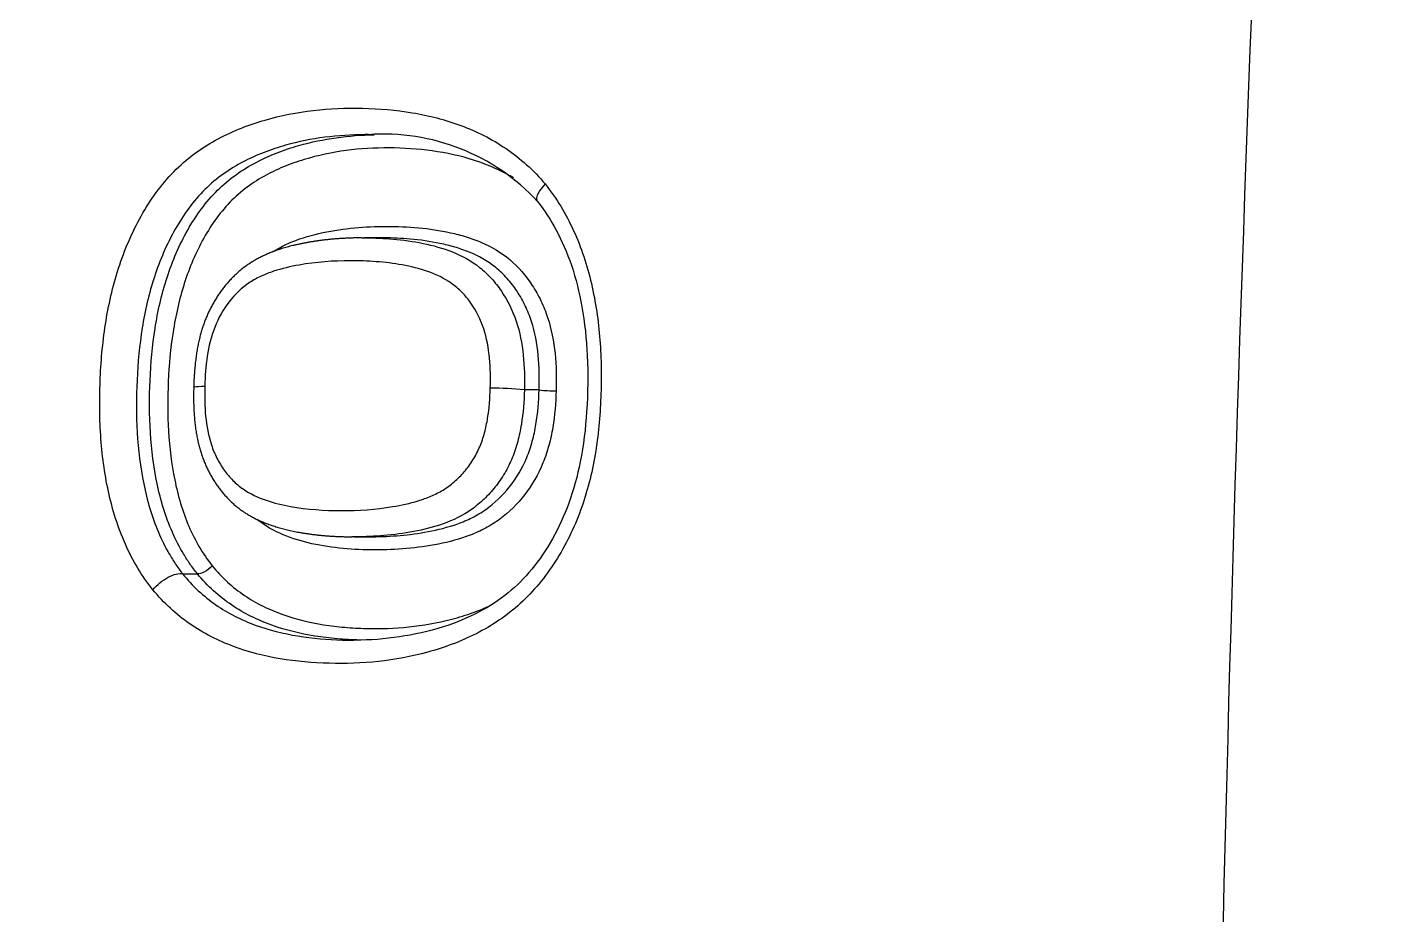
# Model space of a CAD drawing. Header units: millimetres. Extents: x 976 to 9349, y -1578 to 2211.
# Drawn here: x 5085.939 to 5086.494, y 129.745 to 130.104 of the extents above; entities that cross this region are included whole.
import ezdxf

# ---------------------------------------------------------------- set-up
doc = ezdxf.new("R2010")
doc.units = ezdxf.units.MM
doc.layers.add('Wbudowane', color=175, linetype='Continuous')

# ---------------------------------------------------------------- blocks, each defined once
blk = doc.blocks.new('Z$W@#9123')
for p, q in [((18.98380642573056, 38.55602713871872), (18.98380732838399, 38.55002940911322)), ((18.92214620036737, 38.49171042107446), (18.92214620036737, 38.48486524652958)), ((19.0433316043472, 38.48091134502261), (19.0433316043472, 38.48689828530837)), ((19.05830775396987, 38.41144294004653), (19.05830775396987, 38.4174169053756))]:
    blk.add_line(p, q)
for centre, radius, start, end in [((19.78939706804675, 63.70410897228817), 24.87773743910442, 265.8277636352948, 270.163908226174), ((18.92687774602513, 38.5622557698498), 0.05726840681195727, 353.7560400807669, 0.653545541610248), ((18.96511784099386, 38.49292464370751), 0.08502767475796667, 132.7710091518224, 184.154571587816), ((19.09620661290757, 38.53765753306743), 0.1130781255512665, 173.7186950693292, 180.7372680701547)]:
    blk.add_arc(centre, radius, start, end)
for points, knots in [([(18.90030441573498, 38.55843285995911), (18.90316314421887, 38.56071916630685), (18.90618158199715, 38.56282585008012), (18.91252763687078, 38.56668968882263), (18.91584826295986, 38.56843968118847), (18.92604281692655, 38.57309934543491), (18.93321161479565, 38.57546305276151), (18.9444257711362, 38.57808540602218), (18.94823285551257, 38.57880126249142), (18.95584914414258, 38.57993481410585), (18.95967600261287, 38.58035683551907), (18.97120536668046, 38.58124559792441), (18.97895626102445, 38.58133807191348), (18.99456135465499, 38.58072701095125), (19.00231974872281, 38.58002441700341), (19.01378041226855, 38.57808342017711), (19.01757425378059, 38.57728820703824), (19.02509933334522, 38.57534607306366), (19.02885236886658, 38.57419070326546), (19.03982495276853, 38.57017009639685), (19.0467335408573, 38.56679501777262), (19.05642554274476, 38.56059098401988), (19.05949666119284, 38.55835588183004), (19.06523535199841, 38.55359071073508), (19.06791467727356, 38.55105335059807), (19.07285794761117, 38.54564156425204), (19.07513084759472, 38.54274314753434), (19.0792168148335, 38.5367254313237), (19.081017511548, 38.53363381854115), (19.08422173150984, 38.52731775136931), (19.08562486690937, 38.52409315738669), (19.08809618528704, 38.51753473894314), (19.08916587162099, 38.514190395166), (19.09372624996803, 38.49753079747029), (19.09496753979573, 38.48418572830656), (19.09442844079047, 38.46422793262218), (19.09385716815842, 38.45755454050482), (19.0916774156903, 38.44455440941647), (19.09007408732788, 38.43819753009893), (19.08661884641776, 38.42893540181603), (19.08528237854841, 38.42587800601927), (19.08222802960574, 38.41994538023209), (19.08052207752831, 38.41708916909624), (19.0748251984329, 38.4088710860085), (19.07025981672325, 38.40385727115176), (19.06477486562045, 38.39938224899333)], [0, 0, 0, 0, 0.03125000000000152, 0.03125000000000152, 0.06250000000000304, 0.06250000000000304, 0.1250000000000049, 0.1250000000000049, 0.1562500000000049, 0.1562500000000049, 0.1875000000000049, 0.1875000000000049, 0.2500000000000051, 0.2500000000000051, 0.3125000000000053, 0.3125000000000053, 0.3437500000000054, 0.3437500000000054, 0.3750000000000056, 0.3750000000000056, 0.4375000000000061, 0.4375000000000061, 0.4687500000000059, 0.4687500000000059, 0.5000000000000058, 0.5000000000000058, 0.5312500000000057, 0.5312500000000057, 0.5625000000000054, 0.5625000000000054, 0.5937500000000053, 0.5937500000000053, 0.6250000000000052, 0.6250000000000052, 0.750000000000003, 0.750000000000003, 0.8125000000000022, 0.8125000000000022, 0.8750000000000013, 0.8750000000000013, 0.9062500000000009, 0.9062500000000009, 0.9375000000000004, 0.9375000000000004, 1, 1, 1, 1]), ([(18.90735212029534, 38.55531953385253), (18.91121971832149, 38.55842619984924), (18.91876590971111, 38.56324568024206), (18.93354858239019, 38.56971416189549), (18.95063600067976, 38.57386553892707), (18.97076215436891, 38.57602082925291), (18.99184287060939, 38.57570604308535), (19.01203045948432, 38.57337598375739), (19.02948267353298, 38.56860180982676), (19.04423181822341, 38.56189364297711), (19.05662614131381, 38.55347344090637), (19.06672571297594, 38.54349435516929), (19.07458187236358, 38.53111747033518), (19.08055553171624, 38.51655714807862), (19.08439384366204, 38.49875300614781), (19.08523035030856, 38.48770342708781), (19.08524451595929, 38.48091222319181)], [0, 0, 0, 0, 0.05872159087706227, 0.1236262684716922, 0.1945286463389998, 0.2741530404543064, 0.3645180483151938, 0.4457233056892417, 0.5146848926283698, 0.578978090994196, 0.6401112619916794, 0.6973927539905683, 0.7588140403607243, 0.8304715123563559, 0.9131181352957957, 1, 1, 1, 1]), ([(19.06477486562045, 38.39938224899333), (19.05924942389396, 38.39491737993126), (19.05309231124568, 38.39123381345939), (19.04300514649384, 38.38674203380856), (19.03947605875908, 38.38541016165277), (19.03229554842511, 38.38311838484606), (19.028644305878, 38.3821543639574), (19.0175323552142, 38.3797312704578), (19.00991463188365, 38.37873727480041), (18.99434926940097, 38.37772028024892), (18.9865930781387, 38.37770800618068), (18.97112905864407, 38.37840952362103), (18.96341933540003, 38.37912407737349), (18.9519047822119, 38.3810130431757), (18.94807496638322, 38.38177933877296), (18.94043540012495, 38.38363882625299), (18.93668069867113, 38.38471967394048), (18.92934709201086, 38.38719400151626), (18.92576149877283, 38.38858738395106), (18.91876368773728, 38.39170934675803), (18.91533612192194, 38.3934467699014), (18.90875333522132, 38.3972665384108), (18.90561804850131, 38.39933512526909), (18.89969460624587, 38.40382764491915), (18.89689790381044, 38.40626191756064), (18.89179131273465, 38.41146433988183), (18.88949432790412, 38.4142195377724), (18.88539048343853, 38.41991210830656), (18.88357160556205, 38.42286199317527), (18.88032303144792, 38.42893929239904), (18.87888718589124, 38.43208445657592), (18.87638258127311, 38.43843454176795), (18.87531297786586, 38.44163346339542), (18.87068515225582, 38.45773074745853), (18.86929066290543, 38.47093773166739), (18.86973569218571, 38.49115445858956), (18.87029944595412, 38.49788478236292), (18.87197402302098, 38.50790451561534), (18.87267474305611, 38.51124470727677), (18.87438525037288, 38.51782382787928), (18.87539407380115, 38.52106425162106), (18.87894041782528, 38.53061439370322), (18.8819900821922, 38.53675578897833), (18.88793385379552, 38.54549705171598), (18.89012645077906, 38.54829934301392), (18.89490376462578, 38.55358945358194), (18.89749617617355, 38.55608890358121), (18.90030441573498, 38.55843285995911)], [0, 0, 0, 0, 0.06250000000000039, 0.06250000000000039, 0.09375000000000021, 0.09375000000000021, 0.125, 0.125, 0.1875000000000005, 0.1875000000000005, 0.2500000000000009, 0.2500000000000009, 0.3125000000000014, 0.3125000000000014, 0.343750000000001, 0.343750000000001, 0.3750000000000006, 0.3750000000000006, 0.4062500000000002, 0.4062500000000002, 0.4374999999999998, 0.4374999999999998, 0.4687499999999993, 0.4687499999999993, 0.4999999999999989, 0.4999999999999989, 0.5312499999999986, 0.5312499999999986, 0.5624999999999981, 0.5624999999999981, 0.5937499999999978, 0.5937499999999978, 0.6249999999999974, 0.6249999999999974, 0.7499999999999954, 0.7499999999999954, 0.8124999999999944, 0.8124999999999944, 0.8437499999999948, 0.8437499999999948, 0.8749999999999951, 0.8749999999999951, 0.9374999999999969, 0.9374999999999969, 0.9687499999999984, 0.9687499999999984, 1, 1, 1, 1]), ([(18.90030441573498, 38.55843285995911), (18.90121331852873, 38.55755877190632), (18.90215217539378, 38.55680015161101), (18.90390069615347, 38.55566470178837), (18.90473142102434, 38.55527367473928), (18.90614594409271, 38.55492139264197), (18.90674061946743, 38.55495565777801), (18.90723530612166, 38.55523626730655), (18.90729496272746, 38.55527646450696), (18.90735105243817, 38.55532097146897)], [0, 0, 0, 0, 0.3178245447373045, 0.3178245447373045, 0.6356490894746091, 0.6356490894746091, 0.9534736342119137, 0.9534736342119137, 1, 1, 1, 1]), ([(18.92782176288324, 38.44793595087344), (18.92742953875904, 38.44855030549184), (18.92705354175376, 38.4491714819967), (18.9255723811421, 38.45175185453513), (18.92460956632578, 38.45374996107648), (18.92209294468438, 38.45984830571456), (18.92090551229518, 38.46406926514214), (18.91819683580081, 38.47686855673305), (18.91751620363499, 38.48545495519966), (18.91750398317754, 38.4984095358609), (18.91766586508407, 38.50274022508597), (18.91847058125165, 38.51142539560351), (18.91911395577887, 38.51576395540769), (18.92052410294275, 38.52217679849264), (18.92107031490104, 38.5243015966555), (18.9223703875237, 38.52851386734233), (18.92312827503963, 38.53060947104291), (18.92576766168037, 38.53671570834149), (18.92801278240586, 38.54056917382377), (18.93393775173683, 38.54761714746633), (18.93746179690834, 38.55066065248502), (18.94340966519206, 38.55453802234501), (18.94552655931295, 38.55572482779644), (18.94990000378169, 38.5578117033067), (18.9521551045421, 38.55871468043961), (18.95912652383146, 38.56099895643069), (18.96409433501509, 38.5619474398743), (18.97404970242633, 38.56296295319771), (18.97908113375945, 38.56305173542523), (18.98414242731758, 38.56290898899897)], [0, 0, 0, 0, 0.01372310936539681, 0.01372310936539681, 0.05660471330603221, 0.05660471330603221, 0.142367921187302, 0.142367921187302, 0.3138943369498412, 0.3138943369498412, 0.3996575448311102, 0.3996575448311102, 0.4854207527123792, 0.4854207527123792, 0.528302356653013, 0.528302356653013, 0.5711839605936465, 0.5711839605936465, 0.6569471684749185, 0.6569471684749185, 0.7427103763561906, 0.7427103763561906, 0.7855919802968254, 0.7855919802968254, 0.8284735842374605, 0.8284735842374605, 0.9142367921187301, 0.9142367921187301, 1, 1, 1, 1]), ([(18.98414242731758, 38.56290898899897), (18.98915721903188, 38.56276756108377), (18.99412609300026, 38.56236998717736), (19.00146528261683, 38.56113681159991), (19.0038925591773, 38.56061906210311), (19.00869859300053, 38.55931284026769), (19.01109793371785, 38.55851583897493), (19.01804752550674, 38.55566818783336), (19.02228668926688, 38.55320894824149), (19.03002806152233, 38.54724660725674), (19.03337726112392, 38.54385548099867), (19.0375436765375, 38.53821425803017), (19.03878653785284, 38.53622676705277), (19.04094233628541, 38.53219807979326), (19.0418687865311, 38.53014192358614), (19.04428887219149, 38.52387633743615), (19.04542840846131, 38.51954407409085), (19.0480003210983, 38.5065816124918), (19.04864424774433, 38.49796024020475), (19.04863518575559, 38.48078685593578), (19.04796318276738, 38.47219901078506), (19.04439867218809, 38.4559550766669), (19.04154811787447, 38.44816929260833), (19.03626625228782, 38.44160219635569)], [0, 0, 0, 0, 0.08393190374771332, 0.08393190374771332, 0.1258978556215698, 0.1258978556215698, 0.1678638074954262, 0.1678638074954262, 0.2517957112431402, 0.2517957112431402, 0.3357276149908542, 0.3357276149908542, 0.3776935668647093, 0.3776935668647093, 0.4196595187385643, 0.4196595187385643, 0.5035914224862778, 0.5035914224862778, 0.6714552299817053, 0.6714552299817053, 0.8393190374771327, 0.8393190374771327, 1, 1, 1, 1]), ([(18.98380642573073, 38.55602713871917), (18.97906305997935, 38.55616603657131), (18.97434700495461, 38.5560972724104), (18.96501537249998, 38.5551886717069), (18.96035485983509, 38.55432836301725), (18.95382600406884, 38.55220977108434), (18.95171628642117, 38.55136671285663), (18.9476292082652, 38.54940991041622), (18.94565724562887, 38.54829540685159), (18.9419718636172, 38.54586336980651), (18.9402417041718, 38.54453846439083), (18.93701728589929, 38.54166184266137), (18.93551171012035, 38.54009601263988), (18.93148467347186, 38.53511394646421), (18.9294814845797, 38.53147626665464), (18.92713236088298, 38.52572203443719), (18.92646246747535, 38.52375636038323), (18.92531164163222, 38.51980803880406), (18.92482727364461, 38.51781681348325), (18.92357147788363, 38.51180835754826), (18.92299906597492, 38.5077445166155), (18.92233615409907, 38.5002007733865), (18.9221871111726, 38.49672626320944), (18.92215361426577, 38.49325919221747)], [0, 0, 0, 0, 0.1272733117977163, 0.1272733117977163, 0.2545466235954326, 0.2545466235954326, 0.3181832794942886, 0.3181832794942886, 0.3818199353931446, 0.3818199353931446, 0.4454565912920007, 0.4454565912920007, 0.5090932471908567, 0.5090932471908567, 0.6363665589885698, 0.6363665589885698, 0.7000032148874251, 0.7000032148874251, 0.7636398707862804, 0.7636398707862804, 0.8909131825839903, 0.8909131825839903, 1, 1, 1, 1]), ([(19.04332426639201, 38.48845382343211), (19.04325326412641, 38.49593109162424), (19.04266010199757, 38.50343328311601), (19.04048497016225, 38.51499516640729), (19.03948549780466, 38.51905975175646), (19.03735286786713, 38.52495560925217), (19.03653537980676, 38.52689239220445), (19.03462418129931, 38.53069113126571), (19.03352010666748, 38.53256757480608), (19.02975203055752, 38.53794070099434), (19.0266932817255, 38.54115195114764), (19.01951203274962, 38.54684537064691), (19.01556223445584, 38.54918973796612), (19.00906278703116, 38.551892722415), (19.00681325163646, 38.55264576005243), (19.00230980044847, 38.55387535776458), (19.00003514851318, 38.55436063437901), (18.99315805919827, 38.55551616853541), (18.98850298276051, 38.55588891794446), (18.98380642573073, 38.55602713871917)], [0, 0, 0, 0, 0.2366801461136265, 0.2366801461136265, 0.3639001217613504, 0.3639001217613504, 0.4275101095852155, 0.4275101095852155, 0.4911200974090804, 0.4911200974090804, 0.6183400730568117, 0.6183400730568117, 0.7455600487045428, 0.7455600487045428, 0.8091700365284087, 0.8091700365284087, 0.8727800243522742, 0.8727800243522742, 0.9999999999999999, 0.9999999999999999, 0.9999999999999999, 0.9999999999999999]), ([(18.92214836980446, 38.48570986478398), (18.92216737388969, 38.48938824133165), (18.92231241452055, 38.49307475606929), (18.9229826959363, 38.50082710645461), (18.92354848863732, 38.50491372503461), (18.92521689757552, 38.51299401931306), (18.92630625886017, 38.5169872954591), (18.929435189142, 38.52477793571188), (18.93144478385841, 38.52848714708989), (18.93544554546838, 38.53355261746333), (18.93695820508691, 38.53516413153716), (18.94019572166422, 38.53811755136439), (18.94192975800888, 38.53947442516278), (18.94745703783457, 38.54320760659243), (18.95161725029084, 38.54525874437809), (18.96033486638157, 38.54819180220534), (18.96499119473788, 38.54909258004932), (18.97434169158595, 38.55006404800156), (18.97906232127673, 38.55015329017215), (18.9838073283845, 38.55002940911322)], [0, 0, 0, 0, 0.1150519560812456, 0.1150519560812456, 0.241473105212494, 0.241473105212494, 0.3678942543437426, 0.3678942543437426, 0.494315403474991, 0.494315403474991, 0.5575259780406171, 0.5575259780406171, 0.6207365526062433, 0.6207365526062433, 0.7471577017374955, 0.7471577017374955, 0.873578850868748, 0.873578850868748, 0.9999999999999999, 0.9999999999999999, 0.9999999999999999, 0.9999999999999999]), ([(18.9838073283845, 38.55002940911322), (18.98850924758301, 38.54990805546322), (18.99317884508923, 38.54955716129484), (19.00009868588637, 38.54842959501821), (19.00239109261054, 38.54795272146771), (19.00693842242566, 38.54673229948162), (19.00917243968371, 38.5459918010738), (19.01345118314191, 38.5442314683828), (19.01550897887358, 38.54320759636266), (19.01946800389197, 38.54088461109359), (19.02137568272155, 38.53957730122443), (19.02491402200116, 38.53677548848736), (19.02656117410982, 38.53527291862565), (19.02961140235499, 38.53206481439543), (19.03102436224714, 38.5303441038634), (19.03477333230558, 38.52497641799641), (19.03663053312329, 38.52113073131704), (19.03949417589496, 38.51317657734512), (19.04047167154107, 38.50916799507809), (19.04198431853524, 38.5011361833399), (19.04251145445289, 38.49710802870186), (19.04316272455912, 38.48929905755563), (19.04331083194262, 38.48551135565799), (19.04332955738721, 38.48173872492134)], [0, 0, 0, 0, 0.1260228635965277, 0.1260228635965277, 0.1890342953947911, 0.1890342953947911, 0.2520457271930545, 0.2520457271930545, 0.3150571589913178, 0.3150571589913178, 0.3780685907895813, 0.3780685907895813, 0.4410800225878446, 0.4410800225878446, 0.504091454386108, 0.504091454386108, 0.6301143179826284, 0.6301143179826284, 0.7561371815791489, 0.7561371815791489, 0.8821600451756691, 0.8821600451756691, 1, 1, 1, 1]), ([(18.89783954695309, 38.54558593651291), (18.89678913386894, 38.54383948792702), (18.89582090024345, 38.54205247174309), (18.89361023209574, 38.53753525638649), (18.89245268689558, 38.53474631957647), (18.88947414987422, 38.52632504774829), (18.88811891408648, 38.52061557599973), (18.88629752592499, 38.509078608447), (18.88583524959125, 38.50324123555515), (18.88547673452666, 38.48567267622525), (18.88663650727312, 38.47414516549247), (18.89058465357016, 38.46002084505176), (18.89150233626327, 38.45719719110184), (18.89362498000742, 38.45166054504239), (18.89482812885626, 38.44894784350504), (18.89758498309601, 38.44365573658411), (18.89913811511917, 38.44107613782921), (18.90269193377418, 38.43608227246909), (18.90470624553751, 38.43366250664826), (18.91131199088812, 38.42700678682195), (18.9165064171014, 38.42325006666897), (18.92808219089744, 38.41677593705481), (18.93421911813209, 38.41419347670694), (18.94384651416448, 38.41110456402657), (18.94714510838372, 38.41020733425535), (18.95374045663101, 38.40869106093965), (18.95704873950046, 38.40806659892201), (18.96699990630088, 38.40652510566656), (18.97366892747192, 38.40593773186174), (18.98705300001239, 38.40534319391509), (18.99378501110215, 38.40533902446327), (19.0072425996367, 38.40613431993279), (19.01384940194021, 38.40692542188594), (19.02351764682442, 38.40889604998279), (19.02669976751139, 38.40968461428474), (19.03296745320785, 38.41157616126861), (19.03605073858671, 38.41268208303904), (19.04486879024631, 38.41644430618771), (19.05026027090577, 38.41956576584403), (19.0550760009985, 38.42342270870131)], [0, 0, 0, 0, 0.02281988845311883, 0.02281988845311883, 0.05651575436852767, 0.05651575436852767, 0.1239074861993455, 0.1239074861993455, 0.1912992180301633, 0.1912992180301633, 0.3260826816918005, 0.3260826816918005, 0.3597785476072105, 0.3597785476072105, 0.3934744135226203, 0.3934744135226203, 0.4271702794380302, 0.4271702794380302, 0.4608661453534399, 0.4608661453534399, 0.5282578771842596, 0.5282578771842596, 0.5956496090150792, 0.5956496090150792, 0.6293454749304899, 0.6293454749304899, 0.6630413408459007, 0.6630413408459007, 0.7304330726767206, 0.7304330726767206, 0.7978248045075406, 0.7978248045075406, 0.8652165363383605, 0.8652165363383605, 0.8989124022537703, 0.8989124022537703, 0.9326082681691804, 0.9326082681691804, 0.9999999999999999, 0.9999999999999999, 0.9999999999999999, 0.9999999999999999]), ([(18.98313784891576, 38.53620251157304), (18.97903303642966, 38.53631846921076), (18.9749479646095, 38.53626783458321), (18.96685487236522, 38.5355125575004), (18.9628139468025, 38.53479313086609), (18.95528111137349, 38.53230901067923), (18.95170762303701, 38.53052289973766), (18.94702615569958, 38.52724327634292), (18.94556737882561, 38.52604550286082), (18.94287535728955, 38.5234187521994), (18.94165646616239, 38.52199159036763), (18.93850339133689, 38.51751724919723), (18.93696843810164, 38.51422022020961), (18.9346122462332, 38.50745599918741), (18.93378545923736, 38.5039965000044), (18.93250290125735, 38.49700384550852), (18.93207258874168, 38.49349035796877), (18.93153696102991, 38.48649313649821), (18.93142997126819, 38.48299985194262), (18.93144823486421, 38.47253897841983), (18.93191954776455, 38.46559025654892), (18.93377750999349, 38.45520134875551), (18.93457338390277, 38.45172327775572), (18.93625190620327, 38.4466606191213), (18.93689400329015, 38.44499597066442), (18.93840685652287, 38.44172811192789), (18.93928311545824, 38.44011560805211), (18.94235574884544, 38.43546671173681), (18.94496309458867, 38.43272586320904), (18.95117761671065, 38.42791206429479), (18.95462089908045, 38.42594941813354), (18.96222354902091, 38.42296352812014), (18.96617081778987, 38.42204265194437), (18.97414159716618, 38.42083878883909), (18.97818547311573, 38.42055702185439), (18.98225995040394, 38.42044289648766)], [0, 0, 0, 0, 0.06249999999999815, 0.06249999999999815, 0.1249999999999963, 0.1249999999999963, 0.1874999999999944, 0.1874999999999944, 0.2187499999999944, 0.2187499999999944, 0.2499999999999943, 0.2499999999999943, 0.3124999999999955, 0.3124999999999955, 0.3749999999999967, 0.3749999999999967, 0.4374999999999979, 0.4374999999999979, 0.4999999999999991, 0.4999999999999991, 0.6250000000000006, 0.6250000000000006, 0.6874999999999993, 0.6874999999999993, 0.7187499999999999, 0.7187499999999999, 0.7500000000000003, 0.7500000000000003, 0.8125000000000003, 0.8125000000000003, 0.8750000000000002, 0.8750000000000002, 0.9375000000000002, 0.9375000000000002, 1, 1, 1, 1]), ([(18.98225995040394, 38.42044289648766), (18.98633655881866, 38.42032871017364), (18.99039128284579, 38.42038844101762), (18.99841800492362, 38.42116282299617), (19.00240261777634, 38.42188914007079), (19.00795008100744, 38.42375463829944), (19.00974978314497, 38.4245110606355), (19.01317556620364, 38.42625407361743), (19.01638782345202, 38.42820241770164), (19.01919031996351, 38.43054684443541), (19.02176966439373, 38.43310795183424), (19.02293851160795, 38.43450049851936), (19.02595121031726, 38.43884347505468), (19.0274063606887, 38.44201444261125), (19.02965257771405, 38.44856806819826), (19.03043193385224, 38.45189828206298), (19.03225718841878, 38.4619815039232), (19.03270376607173, 38.46883840972328), (19.0327040175743, 38.48273558113328), (19.0322552872978, 38.48971607229237), (19.03051690776618, 38.50010983667539), (19.0297830683183, 38.50356808886977), (19.02820030104488, 38.50872370323941), (19.02758575192399, 38.51044610563213), (19.02614790709924, 38.51380650393367), (19.02532484302645, 38.51544762051481), (19.023402661565, 38.51862484107664), (19.02228519214026, 38.52017111672831), (19.01979909353264, 38.52306596184735), (19.01843843462052, 38.52441769942106), (19.01548973015463, 38.52693563160847), (19.0138863111946, 38.52811091926583), (19.01051022107663, 38.53020949699589), (19.00874790827208, 38.53112992210913), (19.00506674895462, 38.53269864202366), (19.00313377130954, 38.53334809770649), (18.9992016952765, 38.53440868197617), (18.99721909484492, 38.53481811560505), (18.99123560003619, 38.53578595579165), (18.98719954289697, 38.53608777474528), (18.98313784891576, 38.53620251157304)], [0, 0, 0, 0, 0.06250000000000362, 0.06250000000000362, 0.1250000000000072, 0.1250000000000072, 0.1562500000000082, 0.1562500000000082, 0.1875000000000091, 0.21875000000001, 0.21875000000001, 0.2500000000000109, 0.2500000000000109, 0.3125000000000092, 0.3125000000000092, 0.3750000000000087, 0.3750000000000087, 0.5000000000000077, 0.5000000000000077, 0.6250000000000067, 0.6250000000000067, 0.6875000000000058, 0.6875000000000058, 0.7187500000000049, 0.7187500000000049, 0.750000000000004, 0.750000000000004, 0.7812500000000032, 0.7812500000000032, 0.8125000000000023, 0.8125000000000023, 0.8437500000000014, 0.8437500000000014, 0.8750000000000007, 0.8750000000000007, 0.9062499999999998, 0.9062499999999998, 0.9374999999999989, 0.9374999999999989, 1, 1, 1, 1]), ([(19.0550760009985, 38.42342270870131), (19.05987304603934, 38.42730457795642), (19.06382802611984, 38.43169981080086), (19.06872183006681, 38.4389451717941), (19.07018676254944, 38.44148558285951), (19.07275974254935, 38.44668446675723), (19.07386687458012, 38.44933355758963), (19.07674324425506, 38.45740792943684), (19.07807197482941, 38.46295926971129), (19.07942542144468, 38.47148138919988), (19.0797684399879, 38.47435971018672), (19.08026314385688, 38.48010577635955), (19.08041677249895, 38.48298221888876), (19.08079006141509, 38.49738218862444), (19.07977955007328, 38.5089576434043), (19.07597304756649, 38.5234574987328), (19.07508205664647, 38.52636675244457), (19.0731681875252, 38.53166881750803), (19.07218108271445, 38.53408409107101), (19.07106972165064, 38.53646140067008)], [0, 0, 0, 0, 0.1443353427606817, 0.1443353427606817, 0.2165030141410213, 0.2165030141410213, 0.2886706855213609, 0.2886706855213609, 0.4330060282820401, 0.4330060282820401, 0.5051736996623795, 0.5051736996623795, 0.5773413710427189, 0.5773413710427189, 0.8660120565640679, 0.8660120565640679, 0.9381797279444045, 0.9381797279444045, 1, 1, 1, 1]), ([(19.05830568049942, 38.41741897500333), (19.05768676596853, 38.41691322127144), (19.05703435561077, 38.41640405035082), (19.05573335193549, 38.41542683364855), (19.05375460535618, 38.41399586898592), (19.048950674406, 38.41089580495282), (19.04452522523138, 38.40863118046718), (19.03836994070178, 38.40593498410226), (19.03514297723547, 38.40474227941309), (19.02856772231405, 38.40269331674858), (19.02522913289437, 38.40183651966936), (19.01508379105059, 38.39969020994931), (19.00814866563496, 38.39882059281149), (18.99401619546285, 38.39793243181134), (18.98693744404164, 38.39792309792801), (18.97287619746629, 38.39854004835911), (18.96587085123389, 38.39916186074834), (18.95542013803305, 38.40080426744817), (18.95194616405132, 38.40147055838429), (18.94502133538879, 38.40308896042325), (18.94156219494386, 38.40404591691072), (18.93147337597497, 38.40733534010383), (18.92504116530171, 38.4100842524108), (18.91292602391741, 38.4169495632259), (18.90749675356568, 38.42092360743686), (18.90055090975233, 38.42793229748963), (18.89842525138948, 38.43047385807358), (18.89465827973453, 38.4357269880752), (18.89300722461678, 38.43843901051196), (18.89007341852744, 38.4440015320879), (18.88879117539972, 38.4468522186703), (18.8865284503263, 38.45267020121014), (18.88554837952881, 38.45564163741301), (18.88186995265556, 38.46861874391379), (18.88053829927935, 38.47879248213394), (18.88033748615322, 38.48910753636073)], [0, 0, 0, 0, 0.01069950257252101, 0.01069950257252101, 0.02139900514504202, 0.04279801029008335, 0.08559602058016605, 0.08559602058016605, 0.1283940308702487, 0.1283940308702487, 0.1711920411603314, 0.1711920411603314, 0.2567880617404965, 0.2567880617404965, 0.3423840823206616, 0.3423840823206616, 0.4279801029008267, 0.4279801029008267, 0.4707781131909092, 0.4707781131909092, 0.5135761234809917, 0.5135761234809917, 0.5991721440611567, 0.5991721440611567, 0.6847681646413218, 0.6847681646413218, 0.7275661749314044, 0.7275661749314044, 0.770364185221487, 0.770364185221487, 0.8131621955115694, 0.8131621955115694, 0.8559602058016519, 0.8559602058016519, 1, 1, 1, 1]), ([(18.88031220552853, 38.48530559613232), (18.88036462553742, 38.47439101427653), (18.88165942812503, 38.46368108626234), (18.8854313935534, 38.45028458039928), (18.88638279804974, 38.44737652527829), (18.88861111310536, 38.44160684221993), (18.88989343514208, 38.43873968813796), (18.89280201801375, 38.43320713178696), (18.89443343066574, 38.43052508177766), (18.89812943792248, 38.42535958649523), (18.90020099108204, 38.42286832625086), (18.90718730156016, 38.41580293867878), (18.91263695107602, 38.41182990115885), (18.92170263406757, 38.40669251693339), (18.92484531617191, 38.40514007667525), (18.9312611929717, 38.40235245898089), (18.93454759690127, 38.40111004939058), (18.94126691079532, 38.39890677646463), (18.94471241252432, 38.39794432958274), (18.95168778507741, 38.39629556893124), (18.95518392626917, 38.39561564833616), (18.96569341284453, 38.3939352632508), (18.97272771303068, 38.3932921455314), (18.98683365762417, 38.3926370522895), (18.99390485946458, 38.39262235454544), (19.00809676239288, 38.39344805361725), (19.0150654654754, 38.39428187273097), (19.02522343093455, 38.39634898044801), (19.02856208866109, 38.39717514952122), (19.03512855513668, 38.39915013021619), (19.03836577581598, 38.40030578083179), (19.0445342071032, 38.40292071640761), (19.04748687587869, 38.40438510352692), (19.05170595673354, 38.40683589219907), (19.05307730734864, 38.4076952367277), (19.05574758235474, 38.4095025055301), (19.05705844744631, 38.41045984065204), (19.05830568049942, 38.41144500967448)], [0, 0, 0, 0, 0.1516760637497558, 0.1516760637497558, 0.1940922605622683, 0.1940922605622683, 0.2365084573747809, 0.2365084573747809, 0.2789246541872933, 0.2789246541872933, 0.3213408509998057, 0.3213408509998057, 0.4061732446248308, 0.4061732446248308, 0.4485894414373431, 0.4485894414373431, 0.4910056382498554, 0.4910056382498554, 0.5334218350623678, 0.5334218350623678, 0.57583803187488, 0.57583803187488, 0.6606704254999046, 0.6606704254999046, 0.7455028191249294, 0.7455028191249294, 0.8303352127499539, 0.8303352127499539, 0.872751409562465, 0.872751409562465, 0.9151676063749757, 0.9151676063749757, 0.9575838031874868, 0.9575838031874868, 0.9787919015937434, 0.9787919015937434, 1, 1, 1, 1]), ([(18.92214808797081, 38.4840761307612), (18.92214721664078, 38.48425728750954), (18.92214664937268, 38.48443845584075), (18.92214584466086, 38.48498296533853), (18.92214649186059, 38.48534637532657), (18.92214836980446, 38.48570986478398)], [0, 0, 0, 0, 0.3327396927699368, 0.3327396927699368, 0.9999999999999999, 0.9999999999999999, 0.9999999999999999, 0.9999999999999999]), ([(18.92214864610514, 38.48406579999073), (18.92215263365034, 38.48347726603311), (18.92216035794718, 38.48245583009066), (18.92219495892459, 38.48076749884672), (18.92224670804455, 38.47911538675316), (18.92231626424393, 38.4774883511684), (18.92240280397789, 38.47589726907609), (18.92250620480286, 38.47433565814595), (18.92262621665611, 38.47280202231241), (18.92276266735212, 38.47129397996423), (18.92291540036024, 38.4698097262692), (18.92308430726229, 38.46834743329418), (18.92326930814767, 38.46690536601045), (18.92347034392566, 38.46548192615433), (18.92368738451, 38.46407580845448), (18.9239202877705, 38.46268619643865), (18.92416882645313, 38.46131421182895), (18.92443034043743, 38.45996840357725), (18.92470312471193, 38.45865732152811), (18.9249849679681, 38.45739129459594), (18.92527474368831, 38.45617220406962), (18.92557291252569, 38.45499514665403), (18.92587987578241, 38.45385601737848), (18.92619549851236, 38.45275289426718), (18.92651920837267, 38.45168555930331), (18.9268509764359, 38.45065253403618), (18.92719105343565, 38.44965115973105), (18.92754064882524, 38.44867650305514), (18.92790025729954, 38.44772610065297), (18.92827029049005, 38.44679792671604), (18.9286511907128, 38.44589011942639), (18.92904144045889, 38.44500530257028), (18.92944101877691, 38.44414270681136), (18.92984929237724, 38.44330293118264), (18.93026783644456, 38.44248205694316), (18.93069709539134, 38.44167879398879), (18.93113418571562, 38.44089774705481), (18.9315821011761, 38.44013310364835), (18.93203975047163, 38.43938607739528), (18.93251007614515, 38.43865177562611), (18.9329889926521, 38.43793624121872), (18.93347529226008, 38.43724063332502), (18.93397042325972, 38.43656250056893), (18.93447849895165, 38.43589564613671), (18.93500323727619, 38.43523513920604), (18.93554609369176, 38.43457957828423), (18.93610501518083, 38.43393162517941), (18.93668012553314, 38.43329122809769), (18.93727155495031, 38.43265834024987), (18.93787944426379, 38.43203291712803), (18.9385039524372, 38.4314149114989), (18.93914523246144, 38.43080428580652), (18.93980352366509, 38.43020096632927), (18.94047995298604, 38.42960400278821), (18.94116486047193, 38.42902215561298), (18.94186260044802, 38.42845141488715), (18.94257057055643, 38.42789354470028), (18.94329841270121, 38.42734137410957), (18.94403904704416, 38.42680048070224), (18.94479175106994, 38.42627140771151), (18.94555572364328, 38.42575471837176), (18.9463301150567, 38.4252509708549), (18.94711405974482, 38.42476069877966), (18.94790666105825, 38.42428440456092), (18.94870743161249, 38.42382236952471), (18.94951712418919, 38.42337400534029), (18.95033566523836, 38.42293936681403), (18.95116277107178, 38.42251872019801), (18.95199695847691, 38.42211281622008), (18.95283961547716, 38.42172096643958), (18.95368345642373, 38.42134653069934), (18.95453284493277, 38.42098771559176), (18.9553870749383, 38.42064417507368), (18.95625409711596, 38.42031283301458), (18.95712803203912, 38.41999596414712), (18.95800402968422, 38.41969544346512), (18.95889199058712, 38.4194072196949), (18.95979558237343, 38.41912991409072), (18.96072157930791, 38.41886206509844), (18.96166232273742, 38.41860610222443), (18.96261892347115, 38.41836183871897), (18.96359256107775, 38.41812909135956), (18.96458459900975, 38.4179076668529), (18.9655966250038, 38.41769735515709), (18.96663047239497, 38.41749793223153), (18.96768918151867, 38.41730899359595), (18.96877411484775, 38.41713048817792), (18.9698841893437, 38.41696308954124), (18.97101706605605, 38.41680746449606), (18.97217204111678, 38.41666391488548), (18.97335086674008, 38.41653240856363), (18.97455556834234, 38.41641291790984), (18.97578840541541, 38.41630543026849), (18.9770524738957, 38.41620989138755), (18.97834983260424, 38.41612642695077), (18.97968942021743, 38.41605448411292), (18.98105706799885, 38.41599618511646), (18.98208050364008, 38.41595946963093), (18.98258248219673, 38.41594768904929), (18.982643462819, 38.4159462149687)], [0, 0, 0, 0, 0.01649845372023314, 0.03395902586574296, 0.05100728005096541, 0.06768191576173187, 0.08401847956487295, 0.1000477207986037, 0.1157965135038971, 0.1312885754362485, 0.1465450230533849, 0.1615845939039229, 0.1764291577173069, 0.1910990264891476, 0.2056071943191036, 0.2199659308530936, 0.2341837759209059, 0.2482011749021185, 0.2618590136284873, 0.2749778081988208, 0.2876233243377276, 0.2998505473590864, 0.3117035239822549, 0.3232163804638852, 0.334388562891229, 0.3451772000503527, 0.3556847956371155, 0.3659463670698082, 0.3759907334564015, 0.385842510829429, 0.3955230158032407, 0.4050552760162125, 0.4143221542205148, 0.4234286442977716, 0.432387529228838, 0.4412169371331535, 0.4499410011051511, 0.4583711636080209, 0.4668641812510625, 0.4752398341424162, 0.4834860372807872, 0.491595056230312, 0.4995488380244094, 0.5074643039048451, 0.5154998700010361, 0.5235603699594159, 0.5316503659704037, 0.5397740939929413, 0.5479358242326418, 0.5561398657524267, 0.5643905725266741, 0.5726923496073077, 0.5810496594395046, 0.5894670283597969, 0.5979919504008409, 0.6061911141032742, 0.6146458150932022, 0.6231234154376195, 0.6316188520319388, 0.6401263052168795, 0.6486398867931393, 0.6571524569011246, 0.6656573990396254, 0.6741489132547307, 0.6826200891876403, 0.6910760291536779, 0.699558046917527, 0.7080213049047869, 0.7164698079492547, 0.7249075998445952, 0.7333802472584675, 0.7416225543525136, 0.7499988235183651, 0.7584065339178871, 0.7668232087746018, 0.7752115461339678, 0.783497590931757, 0.7920986207668341, 0.8007799278650426, 0.809554765907784, 0.8184350421624365, 0.8274339740266453, 0.8365663404205214, 0.845848837900691, 0.8553005452867747, 0.8649426520424095, 0.8748246038521642, 0.8849190115794826, 0.8951789007377454, 0.9056206681683024, 0.9162618636901205, 0.9271224197010423, 0.9382252108897471, 0.9495968156398013, 0.961268552700929, 0.9732779260809815, 0.9856706938720995, 0.9985039257402557, 1, 1, 1, 1]), ([(19.04332955738721, 38.48173872492134), (19.04333085769832, 38.48147675016753), (19.04333153412534, 38.48121484808757), (19.04333167179072, 38.48066037948456), (19.0433309782947, 38.48036787244769), (19.04332949847094, 38.48007550992202)], [0, 0, 0, 0, 0.472199133987574, 0.472199133987574, 1, 1, 1, 1]), ([(19.08520691696452, 38.48368953593808), (19.085203393916, 38.48353367253003), (19.08519963695971, 38.48337781907253), (19.08511810149059, 38.48019255714371), (19.08495592491266, 38.4771666373299), (19.0844307624904, 38.47112033028225), (19.08406570660702, 38.46809140143978), (19.08262446309544, 38.45912517456145), (19.08120773664905, 38.45328270086111), (19.07814600275464, 38.44477786134871), (19.07696818720945, 38.44198630871779), (19.07423475604941, 38.43650432951335), (19.07268381107434, 38.43383016630787), (19.06751024197325, 38.426189552403), (19.06334091645061, 38.42154165994589), (19.05830568049942, 38.41741897500333)], [0, 0, 0, 0, 0.006389332067226645, 0.006389332067226645, 0.1305906655588258, 0.1305906655588258, 0.2547919990504255, 0.2547919990504255, 0.5031946660336182, 0.5031946660336182, 0.6273959995252143, 0.6273959995252143, 0.7515973330168109, 0.7515973330168109, 1, 1, 1, 1]), ([(18.98264332177422, 38.41594583945835), (18.98267128147478, 38.41594493196067), (18.98314354181161, 38.4159294396793), (18.98418029719903, 38.41590838796469), (18.98562638984038, 38.41588917774243), (18.98708339885798, 38.41588785082081), (18.98848275174356, 38.41590298210122), (18.98983707696021, 38.41593430590683), (18.99115085859262, 38.41598127188013), (18.99242916355274, 38.41604354550645), (18.99367565879282, 38.41612083872383), (18.99489346206349, 38.41621293184721), (18.99608650189145, 38.4163197563073), (18.99725344147794, 38.41644090519867), (18.9983923005845, 38.41657635561228), (18.99950213692443, 38.41672531796121), (19.00058649219358, 38.41688782990718), (19.00164852564069, 38.41706405417631), (19.00268853930856, 38.41725378901697), (19.00370681430951, 38.41745683421391), (19.00470366218212, 38.41767300498964), (19.0056802970804, 38.41790233523466), (19.00663438401637, 38.41814404703746), (19.00756301789147, 38.41839741891795), (19.00846918445791, 38.41866215429422), (19.00935964270923, 38.41893963866346), (19.01024087854125, 38.4192317050688), (19.01111298615422, 38.41953833666139), (19.01197603979114, 38.4198595140665), (19.01283010608012, 38.42019522151099), (19.01367525940105, 38.42054545467863), (19.01451152346544, 38.4209101879419), (19.01533758428189, 38.42128880742371), (19.0161477425977, 38.4216783912857), (19.01695223593873, 38.42208303262032), (19.01775132075596, 38.422503402541), (19.01854871082088, 38.42294211118292), (19.01933416731185, 38.42339372001061), (19.02010775529334, 38.42385820590698), (19.02086954130692, 38.4243355562046), (19.02161958893532, 38.42482576290672), (19.02235795007027, 38.42532881794364), (19.02308470112052, 38.4258447369532), (19.02380036700043, 38.42637388374715), (19.0245068124209, 38.42691769453359), (19.02520107077862, 38.42747452879712), (19.02588080106585, 38.42804262870527), (19.0265431525811, 38.42861941711726), (19.02718954112771, 38.42920596206568), (19.02782123943524, 38.42980323831989), (19.0284353963001, 38.43040875714883), (19.02903239764674, 38.43102261718127), (19.02961196288203, 38.43164402198249), (19.0301769725757, 38.43227618746164), (19.03072511461352, 38.43291663828427), (19.03124920531758, 38.43355689707278), (19.0317522212876, 38.43419909649356), (19.03223781595995, 38.4348462781436), (19.03271382061217, 38.43550898393619), (19.03317831382378, 38.43618465491591), (19.0336315289494, 38.43687368067822), (19.03407371758993, 38.43757650320595), (19.03450514078685, 38.43829362335305), (19.03492608168352, 38.43902562189669), (19.03533683618161, 38.43977314757217), (19.0357377598292, 38.44053701590929), (19.03612948057679, 38.44131863944517), (19.03651459248005, 38.44212371537833), (19.03689023904928, 38.44294808239761), (19.03725608259276, 38.4437912946205), (19.03761061279795, 38.44464985802642), (19.03795601047568, 38.44552948925434), (19.03829220114699, 38.44643074646228), (19.03861914201832, 38.44735431323534), (19.03893677375959, 38.44830088302206), (19.03924500428036, 38.44927106273462), (19.03954281290657, 38.45026252808589), (19.03983312218185, 38.45128468766825), (19.04011547503671, 38.45233859522023), (19.04039003177814, 38.45342748896724), (19.04065468615983, 38.45454439744276), (19.04091008375741, 38.45569283026953), (19.04115699958794, 38.45687758749887), (19.0413983981544, 38.45811331750315), (19.04163119570552, 38.45939361063893), (19.04185197401563, 38.46070720778016), (19.04205725168828, 38.4620346047177), (19.04224754697827, 38.46338014770163), (19.04242281941794, 38.46474482679628), (19.04258300166816, 38.46612967603096), (19.04272801967238, 38.46753587453418), (19.04285782195933, 38.46896491112966), (19.04297233826543, 38.47041852878215), (19.0430714578406, 38.47189848201333), (19.04315507530748, 38.47340703932264), (19.04322290954917, 38.47494491158159), (19.04327524377931, 38.47652006710541), (19.04331005437689, 38.47811402613979), (19.04332736457985, 38.47933809318351), (19.04332810122963, 38.4799522045098), (19.04332821912675, 38.48006524276479)], [0, 0, 0, 0, 0.0006907093203370266, 0.01354025272406107, 0.02723077337335335, 0.04038010655910563, 0.0530547726544893, 0.06532491784371483, 0.07724520248184862, 0.08885922992435312, 0.1002026296457536, 0.1113051071448673, 0.1221918555459128, 0.132922885795507, 0.1433798121909385, 0.1535767222761081, 0.1635974802964262, 0.1734473854017374, 0.1831311758273297, 0.1926537022130085, 0.2020198972281729, 0.2112347445661209, 0.2203310931036233, 0.2292047999079904, 0.2378607420637892, 0.2464872819426808, 0.2550885357540278, 0.2636682203178906, 0.2722300323511552, 0.280777654311257, 0.289314759483039, 0.2978450170374833, 0.3063720970575399, 0.3148530738918556, 0.3231725352414722, 0.3317924018672163, 0.3403866478217387, 0.3489587382657486, 0.3575122837396014, 0.3660508959061381, 0.374578192042547, 0.3830977995625601, 0.3916133605006501, 0.400128535960854, 0.4086669695579905, 0.4172682119959644, 0.4257759450627063, 0.4342392067895728, 0.4426630514512487, 0.4510528211376207, 0.4594624076501177, 0.4677023230691674, 0.4759651355716941, 0.4842180412829994, 0.4924331238126623, 0.5005808736389663, 0.5083805105248982, 0.5163296577434894, 0.5243272980476817, 0.5323821102359276, 0.5405025240337981, 0.5486975388139577, 0.5569768088472934, 0.5653507511192004, 0.5738306744523278, 0.5824289356537758, 0.5911591301856897, 0.6000609795849461, 0.6092562639101706, 0.6184488858492805, 0.6278192921084492, 0.6373733651187021, 0.6471199854720244, 0.6570683872104739, 0.6672282683779837, 0.6776098826772841, 0.6882141588516842, 0.6989773574043612, 0.7102693576136294, 0.721799639488453, 0.7336062342547759, 0.7457276971848787, 0.7582105221014896, 0.7711323252507283, 0.7848492434822036, 0.7985962324613907, 0.812498857982452, 0.8265672408399806, 0.8408132596036314, 0.8552498153303829, 0.8698896588981392, 0.8847497471760167, 0.8998525775248514, 0.9152171243778007, 0.9308645327615874, 0.9468184636573342, 0.963105608027978, 0.9797563430391407, 0.9968055832180778, 1, 1, 1, 1]), ([(19.05830568049942, 38.41144500967448), (19.06331829602021, 38.4154369880207), (19.06746099501606, 38.41994411797123), (19.07260575979183, 38.42737389252807), (19.07414146959002, 38.4299623690531), (19.07688468862113, 38.43534891140325), (19.07807506482123, 38.43811505031726), (19.08115528959001, 38.44651790176204), (19.08257893555151, 38.45229624339117), (19.08451657460478, 38.46412322010701), (19.08502544036259, 38.47019711695134), (19.08521880346802, 38.47732718352336), (19.08523682713451, 38.47840064709339), (19.08524325869087, 38.4794743421246)], [0, 0, 0, 0, 0.2393954645919456, 0.2393954645919456, 0.3590931968879178, 0.3590931968879178, 0.4787909291838899, 0.4787909291838899, 0.7181863937758362, 0.7181863937758362, 0.9575818583677824, 0.9575818583677824, 1, 1, 1, 1]), ([(18.98264354710756, 38.41595193397006), (18.98258764103917, 38.41595202388976), (18.9825351983971, 38.41607559600493), (18.98236701443176, 38.41697264719755), (18.98228438809116, 38.41846207713229), (18.98225995040394, 38.42044289648766)], [0, 0, 0, 0, 0.2784275517772565, 0.2784275517772565, 1, 1, 1, 1]), ([(19.0550760009985, 38.42342270870131), (19.05604709547811, 38.42259880456345), (19.05697754739521, 38.42144955749814), (19.05818486990853, 38.41920562508835), (19.05845294251628, 38.4181272917051), (19.05830568049942, 38.41741897500333)], [0, 0, 0, 0, 0.5, 0.5, 1, 1, 1, 1]), ([(19.06477486562045, 38.39938224899333), (19.06379755094599, 38.4002097218472), (19.0628400994716, 38.40119601581887), (19.06111772421809, 38.40332718407126), (19.06035361063226, 38.40447105070666), (19.05914497931104, 38.40672651486034), (19.05870102939144, 38.40783704599676), (19.05820655801995, 38.40984035907945), (19.05815594955499, 38.41073190903285), (19.05830568049942, 38.41144500967448)], [0, 0, 0, 0, 0.25, 0.25, 0.5, 0.5, 0.75, 0.75, 1, 1, 1, 1])]:
    blk.add_open_spline(points, degree=3, knots=knots)
for points in [[(18.92215361426577, 38.49325919221747), (18.92214862403284, 38.49274268208364), (18.9221461982084, 38.49222633705358), (18.92214620003068, 38.4917101581218)], [(18.88031261185478, 38.48677523982292), (18.8803100025051, 38.48628494919626), (18.88030985472284, 38.48579506687202), (18.88031220552853, 38.48530559613232)], [(19.04333160440524, 38.48689816303613), (19.04333160428797, 38.48741659495636), (19.04332919159225, 38.48793514923182), (19.04332426639201, 38.48845382343211)], [(19.08524325869087, 38.4794743421246), (19.08524614948061, 38.47995693551684), (19.08524669839721, 38.48043957566938), (19.08524485903445, 38.48092226025074)]]:
    blk.add_open_spline(points, degree=3)
blk = doc.blocks.new('Z$W@#8064')
for radius, start, end in [(70.80954475725842, 251.1307322089801, 289.0395061360921), (74.80954475725842, 247.2742172103675, 292.8911089540759)]:
    blk.add_arc((34.90050864108127, 84.33183995590935, 3.975154876708984), radius, start, end)

msp = doc.modelspace()

# ---------------------------------------------------------------- block references
at = {"layer": 'Wbudowane'}
for name, p, rotation in [('Z$W@#8064', (5100.493409438378, 99.01624930514848), 90), ('Z$W@#9123', (5047.590857293802, 148.9412493051487), -90.00000000000001)]:
    msp.add_blockref(name, p, dxfattribs=dict(at, rotation=rotation))

doc.saveas('drawing.dxf')
